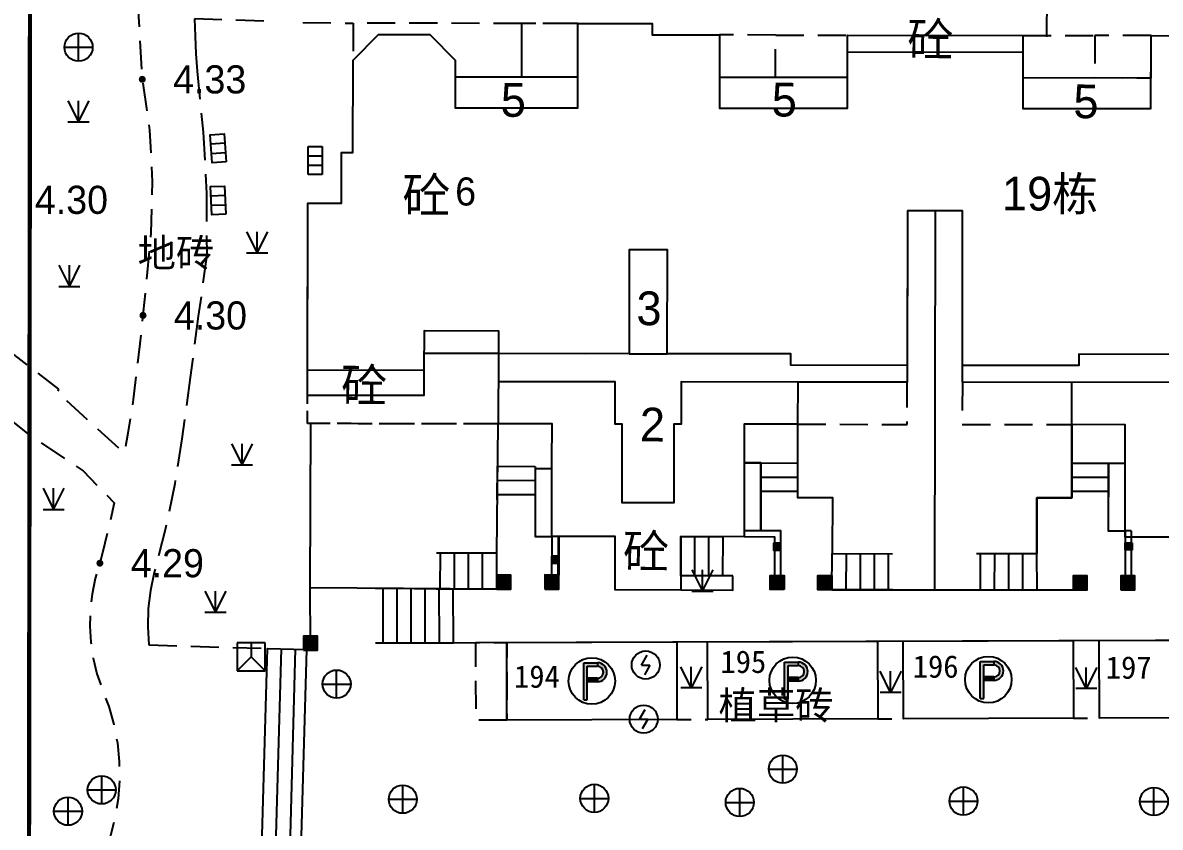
# Model space of a CAD drawing. Extents: x 99002 to 478558, y 2449839 to 2450453.
# Drawn here: x 478469.21 to 478509.69, y 2450032.9 to 2450061.51 of the extents above; entities that cross this region are included whole.
import ezdxf
from ezdxf.enums import TextEntityAlignment as Align

# ---------------------------------------------------------------- set-up
doc = ezdxf.new("R2010")
doc.units = 0
doc.header["$LTSCALE"] = 0.5
doc.header["$PDMODE"] = 35
doc.header["$PDSIZE"] = 0.2
for name, pattern in [('2', [0]), ('380403', [3, 2, -1]), ('430600', [3, 2, -1]), ('699100-1', [3, 2, -1]), ('X0', [4, 3, -1]), ('X5', [3, 2, -1]), ('X6', [2, 1, -1])]:
    doc.linetypes.add(name, pattern=pattern)
doc.layers.get('0').update_dxf_attribs({"linetype": 'CONTINUOUS'})
doc.layers.add('ASSIST', color=7, linetype='CONTINUOUS', plot=False)
for name, color, linetype in [('DEFAULT', 1, 'CONTINUOUS'), ('DLSS', 4, 'CONTINUOUS'), ('DMTZ', 3, 'CONTINUOUS'), ('GCD', 1, 'CONTINUOUS'), ('GXYZ', 2, 'CONTINUOUS'), ('JMD', 6, 'CONTINUOUS'), ('TK', 7, 'CONTINUOUS'), ('ZBTZ', 3, 'CONTINUOUS'), ('ZJ', 7, 'CONTINUOUS'), ('交通线', 7, 'CONTINUOUS'), ('地下室范围线', 170, 'CONTINUOUS'), ('居民地线', 7, 'CONTINUOUS'), ('居民地面', 7, 'CONTINUOUS'), ('房屋面', 7, 'CONTINUOUS'), ('植被点', 114, 'CONTINUOUS'), ('管线点', 7, 'CONTINUOUS'), ('高程点', 7, 'CONTINUOUS')]:
    doc.layers.add(name, color=color, linetype=linetype)
doc.styles.add('HZ', font='STXIHEI.TTF', dxfattribs={"width": 0.8})
doc.styles.add('方正中等线简体', font='FZZDXJW.TTF')
doc.styles.add('方正细等线简体', font='方正细等线简体.ttf')
doc.styles.add('等线体', font='simhei.ttf')
doc.styles.add('细等线体', font='FZXDXJW.TTF', dxfattribs={"width": 0.8})
doc.styles.add('黑体', font='simhei.ttf')
doc.linetypes.add('10422', pattern='A,0.75,[150,AAA.SHX,S=0.5,R=0,X=0,Y=0.5],1.5,[177,AAA.SHX,S=1,R=0,X=0,Y=0.4],0.75', length=3)
doc.linetypes.add('1161', pattern='A,0,[149,AAA.SHX,S=0.15,R=0,X=0,Y=0],-1.6', length=1.6)
doc.linetypes.add('380201', pattern='A,5,[169,ss2007.shx,S=0.83,R=0,X=0,Y=0],5', length=10)
doc.linetypes.add('380202', pattern='A,4.5,[145,ss2007.shx,S=1,R=0,X=0,Y=1],4.5,-0.5,[146,ss2007.shx,S=1,R=0,X=0,Y=0],-0.5', length=10)
doc.linetypes.add('444', pattern='A,4.5,[145,AAA.SHX,S=1,R=0,X=0,Y=1],4.5,-0.5,[146,AAA.SHX,S=1,R=0,X=0,Y=0],-0.5', length=10)

# ---------------------------------------------------------------- blocks, each defined once
blk = doc.blocks.new('8202001')
at = {"color": 0, "linetype": 'Continuous', "lineweight": -3, "flags": 128}
for points in [[(-0.75, 1.5), (0, 0)], [(0, 0), (0.75, 1.5)], [(0, 0), (0, 1.5)], [(-0.75, 0), (0.75, 0)]]:
    blk.add_lwpolyline(points, dxfattribs=at)
blk = doc.blocks.new('7201001')
at = {"linetype": '2'}
h = blk.add_hatch(color=0, dxfattribs=at)
edge = h.paths.add_edge_path(flags=0)
edge.add_arc((0, 0), 0.25, 0, 360)
blk = doc.blocks.new('5441011')
at = {"color": 0, "linetype": 'Continuous', "lineweight": -3, "flags": 128}
for points in [[(0, -1), (0, 1)], [(-1, 0), (1, 0)]]:
    blk.add_lwpolyline(points, dxfattribs=at)
at = {"color": 0, "linetype": 'Continuous', "lineweight": -3}
blk.add_circle((0, 0), 1, dxfattribs=at)
blk = doc.blocks.new('5441024')
at = {"color": 0, "linetype": 'Continuous', "lineweight": -3, "flags": 128}
blk.add_lwpolyline([(1, 0.5), (1, -0.5), (-1, -0.5), (-1, 0.5)], close=True, dxfattribs=at)
for points in [[(-0.33, 0.5), (-0.33, -0.5)], [(0.33, -0.5), (0.33, 0.5)]]:
    blk.add_lwpolyline(points, dxfattribs=at)
blk = doc.blocks.new('gc043')
for p, q in [((0, -1), (0, 1)), ((-1, 0), (1, 0))]:
    blk.add_line(p, q)
blk.add_circle((0, 0), 1)
blk = doc.blocks.new('gc049')
for p, q in [((-1, 1.2), (-1, -0.8)), ((1, 1.2), (-1, 1.2)), ((0, 1.2), (0, 0.2)), ((1, -0.8), (1, 1.2)), ((0, 0.2), (-1, -0.8)), ((0, 0.2), (1, -0.8)), ((-1, -0.8), (1, -0.8))]:
    blk.add_line(p, q)
blk = doc.blocks.new('gc050')
for points in [[(-0.3, 0), (0.1, 0.693)], [(-0.3, 0), (0.3, 0)], [(0.3, 0), (-0.1, -0.693)]]:
    blk.add_lwpolyline(points)
blk.add_circle((0, 0), 1)
blk = doc.blocks.new('gc041')
for p, q in [((-1, 0.5), (1, 0.5)), ((-1, -0.5), (-1, 0.5)), ((-0.33, 0.5), (-0.33, -0.5)), ((0.33, 0.5), (0.33, -0.5)), ((1, 0.5), (1, -0.5)), ((1, -0.5), (-1, -0.5))]:
    blk.add_line(p, q)
blk = doc.blocks.new('GC200')
at = {"linetype": 'Continuous', "const_width": 0.2, "flags": 128}
blk.add_lwpolyline([(-0.1, 0, 1), (0.1, 0, 1)], format="xyb", close=True, dxfattribs=at)
blk = doc.blocks.new('gc002')
at = {"linetype": 'Continuous'}
blk.add_hatch(color=256, dxfattribs=at).paths.add_polyline_path([(0.5, 0.5), (-0.5, 0.5), (-0.5, -0.5), (0.5, -0.5)])
blk.add_lwpolyline([(-0.5, -0.5), (0.5, -0.5), (0.5, 0.5), (-0.5, 0.5), (-0.5, -0.5)])
blk = doc.blocks.new('gc124')
for p, q in [((-0.75, 1.5), (0, 0)), ((0, 0), (0, 1.5)), ((0, 0), (0.75, 1.5)), ((-0.75, 0), (0.75, 0))]:
    blk.add_line(p, q)
blk = doc.blocks.new('gc297')
at = {"linetype": 'Continuous'}
for points in [[(-0.326, 1.046), (0.399, 1.046), (0.399, 1.296), (-0.451, 1.296), (-0.576, 1.296), (-0.576, 1.171), (-0.576, -1.329), (-0.326, -1.329)], [(0.399, -0.054), (-0.326, -0.054), (-0.326, 0.196), (0.399, 0.196)]]:
    blk.add_hatch(color=256, dxfattribs=at).paths.add_polyline_path(points)
h = blk.add_hatch(color=256, dxfattribs=at)
edge = h.paths.add_edge_path()
edge.add_line((0.399, 1.296), (0.399, 1.046))
edge.add_arc((0.399, 0.621), 0.425, -90, 90, ccw=False)
edge.add_line((0.399, 0.196), (0.399, -0.054))
edge.add_arc((0.399, 0.621), 0.675, 270, 450)
for p, q in [((-0.576, 1.171), (-0.576, 1.296)), ((-0.576, 1.296), (-0.451, 1.296)), ((-0.576, -1.329), (-0.576, 1.171)), ((-0.451, 1.296), (0.399, 1.296)), ((-0.326, 1.046), (0.399, 1.046)), ((-0.326, -1.329), (-0.326, 1.046)), ((0.399, 1.296), (0.399, 1.046)), ((0.399, 1.296), (0.399, 1.046)), ((0.399, 0.196), (-0.326, 0.196)), ((-0.326, -0.054), (-0.326, 0.196)), ((0.399, 0.196), (0.399, -0.054)), ((0.399, 0.196), (0.399, -0.054)), ((0.399, 0.196), (0.399, -0.054)), ((0.399, -0.054), (-0.326, -0.054)), ((-0.576, -1.329), (-0.326, -1.329))]:
    blk.add_line(p, q)
blk.add_circle((0, 0), 1.65)
for radius in [0.675, 0.425]:
    blk.add_arc((0.399, 0.621), radius, 270, 90)

msp = doc.modelspace()

# ---------------------------------------------------------------- linework, layer by layer
at = {"layer": 'ASSIST', "color": 7, "linetype": 'Continuous', "elevation": 4.175, "flags": 128}
msp.add_lwpolyline([(478479.109, 2450032.17), (478477.724, 2450032.209), (478477.924, 2450039.259), (478479.309, 2450039.22)], close=True, dxfattribs=at)
at = {"layer": 'DEFAULT', "color": 7, "linetype": '699100-1', "lineweight": -3, "ltscale": 0.5, "flags": 128}
msp.add_lwpolyline([(478486.149, 2450047.246), (478479.349, 2450047.256), (478479.35, 2450048.256)], dxfattribs=at)
at = {"layer": 'DEFAULT', "color": 6, "ltscale": 0.5}
msp.add_point((478479.451, 2450039.449), dxfattribs=at)
at = {"layer": 'DLSS', "color": 4, "linetype": 'Continuous', "flags": 128}
msp.add_lwpolyline([(478494.482, 2450041.837), (478492.632, 2450041.839), (478492.631, 2450041.339), (478494.481, 2450041.337)], close=True, dxfattribs=at)
at = {"layer": 'DLSS', "color": 4, "linetype": '1161', "flags": 128}
for points, elevation in [([(478486.436, 2450039.473), (478492.487, 2450039.493), (478492.496, 2450036.733), (478486.446, 2450036.713)], 0.018), ([(478493.584, 2450039.497), (478499.634, 2450039.518), (478499.644, 2450036.758), (478493.593, 2450036.737)], 0.018), ([(478500.547, 2450039.521), (478506.597, 2450039.541), (478506.607, 2450036.781), (478500.557, 2450036.761)], -0.012), ([(478507.518, 2450039.544), (478513.568, 2450039.565), (478513.577, 2450036.805), (478507.527, 2450036.784)], -0.024)]:
    msp.add_lwpolyline(points, close=True, dxfattribs=dict(at, elevation=elevation))
at = {"layer": 'DLSS', "color": 4, "linetype": 'X6', "elevation": 0.018, "flags": 128}
for points in [[(478499.644, 2450036.758), (478500.557, 2450036.761)], [(478506.607, 2450036.781), (478507.527, 2450036.784)], [(478492.496, 2450036.733), (478493.593, 2450036.737)]]:
    msp.add_lwpolyline(points, dxfattribs=at)
at = {"layer": 'DMTZ', "color": 3, "linetype": '10422', "ltscale": 0.7}
msp.add_lwpolyline([(478486.079, 2450042.65), (478486.127, 2450047.248)], dxfattribs=at)
at = {"layer": 'DMTZ', "color": 3, "linetype": '10422', "flags": 128}
for points in [[(478496.789, 2450047.234), (478496.786, 2450044.634), (478498.026, 2450044.632), (478498.023, 2450042.632)], [(478505.303, 2450042.622), (478505.306, 2450044.622), (478506.546, 2450044.621), (478506.549, 2450047.221)], [(478488.047, 2450045.646), (478487.447, 2450045.646), (478487.444, 2450043.246), (478488.044, 2450043.246)]]:
    msp.add_lwpolyline(points, dxfattribs=at)
at = {"layer": 'DMTZ', "color": 3, "linetype": '10422', "ltscale": 0.5, "flags": 128}
for points in [[(478494.884, 2450043.456), (478495.484, 2450043.456), (478495.482, 2450045.856), (478494.887, 2450045.855)], [(478508.447, 2450045.837), (478507.853, 2450045.839), (478507.845, 2450043.439), (478508.444, 2450043.438)]]:
    msp.add_lwpolyline(points, dxfattribs=at)
at = {"layer": 'JMD', "color": 6, "linetype": 'Continuous'}
for p, q in [((478486.099, 2450044.54), (478486.112, 2450045.74)), ((478486.112, 2450045.74), (478487.447, 2450045.73)), ((478495.482, 2450045.856), (478496.787, 2450045.854)), ((478507.853, 2450045.839), (478506.547, 2450045.841)), ((478495.481, 2450045.356), (478496.787, 2450045.354)), ((478507.852, 2450045.339), (478506.547, 2450045.341)), ((478486.106, 2450045.24), (478487.447, 2450045.23)), ((478495.48, 2450044.856), (478496.786, 2450044.854)), ((478486.101, 2450044.74), (478487.446, 2450044.73)), ((478486.101, 2450044.74), (478487.446, 2450044.73)), ((478507.852, 2450044.839), (478506.546, 2450044.841)), ((478492.632, 2450041.839), (478492.634, 2450043.239)), ((478493.132, 2450041.839), (478493.134, 2450043.239)), ((478493.632, 2450041.838), (478493.634, 2450043.238)), ((478494.132, 2450041.837), (478494.134, 2450043.237)), ((478494.884, 2450043.456), (478494.884, 2450043.236)), ((478508.664, 2450043.438), (478508.444, 2450043.438)), ((478484.073, 2450041.384), (478484.079, 2450042.66)), ((478484.573, 2450041.38), (478484.579, 2450042.658)), ((478485.073, 2450041.376), (478485.079, 2450042.655)), ((478485.573, 2450041.372), (478485.579, 2450042.653)), ((478486.085, 2450041.367), (478486.079, 2450042.65)), ((478498.009, 2450041.35), (478498.023, 2450042.632)), ((478498.521, 2450041.349), (478498.523, 2450042.631)), ((478499.021, 2450041.349), (478499.023, 2450042.631)), ((478499.521, 2450041.348), (478499.523, 2450042.63)), ((478500.021, 2450041.348), (478500.023, 2450042.629)), ((478503.301, 2450041.345), (478503.303, 2450042.625)), ((478503.801, 2450041.345), (478503.803, 2450042.624)), ((478504.301, 2450041.344), (478504.303, 2450042.624)), ((478504.801, 2450041.344), (478504.803, 2450042.623)), ((478505.314, 2450041.343), (478505.303, 2450042.622)), ((478488.036, 2450041.872), (478488.256, 2450041.871)), ((478496.181, 2450041.632), (478495.961, 2450041.633)), ((478496.181, 2450041.632), (478495.961, 2450041.633)), ((478481.757, 2450041.402), (478484.534, 2450041.38)), ((478482.04, 2450039.458), (478482.034, 2450041.4)), ((478482.54, 2450039.46), (478482.534, 2450041.396)), ((478483.04, 2450039.461), (478483.034, 2450041.392)), ((478483.54, 2450039.463), (478483.534, 2450041.388)), ((478484.041, 2450039.465), (478484.034, 2450041.384)), ((478484.541, 2450039.466), (478484.534, 2450041.38)), ((478477.724, 2450032.209, 4.175), (478477.924, 2450039.259, 4.175)), ((478478.224, 2450032.195, 4.175), (478478.424, 2450039.245, 4.175)), ((478478.724, 2450032.181, 4.175), (478478.924, 2450039.231, 4.175)), ((478481.764, 2450039.457), (478484.541, 2450039.466))]:
    msp.add_line(p, q, dxfattribs=at)
at = {"layer": 'JMD', "color": 6, "linetype": 'Continuous', "ltscale": 3.5}
for points in [[(478510.701, 2450048.713), (478502.651, 2450048.724), (478502.659, 2450054.824), (478500.699, 2450054.827), (478500.691, 2450048.727), (478492.641, 2450048.738), (478492.639, 2450047.238), (478492.389, 2450047.238), (478492.385, 2450044.438), (478490.545, 2450044.44), (478490.549, 2450047.241), (478490.299, 2450047.241), (478490.301, 2450048.741), (478486.151, 2450048.746), (478486.152, 2450049.746), (478483.492, 2450049.75), (478483.49, 2450048.25), (478479.35, 2450048.256), (478479.359, 2450055.096), (478480.559, 2450055.094), (478480.562, 2450056.894), (478480.962, 2450056.894), (478480.966, 2450060.182), (478481.879, 2450061.092), (478483.696, 2450061.09), (478484.606, 2450060.177), (478484.606, 2450059.589), (478488.966, 2450059.583), (478488.968, 2450061.483), (478491.608, 2450061.479), (478491.608, 2450061.079), (478494.008, 2450061.076), (478494.006, 2450059.576), (478498.566, 2450059.57), (478498.567, 2450060.47), (478504.807, 2450060.462), (478504.806, 2450059.562), (478509.366, 2450059.555), (478509.368, 2450061.055), (478514.408, 2450061.049)], [(478510.694, 2450043.213), (478508.444, 2450043.216), (478508.447, 2450045.856), (478508.449, 2450047.216), (478506.549, 2450047.219), (478506.551, 2450048.719), (478502.651, 2450048.724), (478502.659, 2450054.824), (478500.699, 2450054.827), (478500.691, 2450048.727), (478496.791, 2450048.732), (478496.789, 2450047.232), (478494.889, 2450047.235), (478494.887, 2450045.875), (478494.884, 2450043.235), (478492.634, 2450043.238), (478492.631, 2450041.338), (478490.291, 2450041.341), (478490.294, 2450043.241), (478488.044, 2450043.244), (478488.047, 2450045.884), (478488.049, 2450047.244), (478486.149, 2450047.246), (478486.152, 2450049.746), (478483.492, 2450049.75), (478483.49, 2450048.25), (478479.35, 2450048.256), (478479.359, 2450055.096), (478480.559, 2450055.094), (478480.562, 2450056.894), (478480.962, 2450056.894), (478480.966, 2450060.182), (478481.879, 2450061.092), (478483.696, 2450061.09), (478484.606, 2450060.177), (478484.606, 2450059.589), (478488.966, 2450059.583), (478488.968, 2450061.483), (478491.608, 2450061.479), (478491.608, 2450061.079), (478494.008, 2450061.076), (478494.006, 2450059.576), (478498.566, 2450059.57), (478498.568, 2450061.07), (478504.808, 2450061.062), (478504.806, 2450059.562), (478509.366, 2450059.555), (478509.368, 2450061.055), (478514.408, 2450061.049)], [(478511.193, 2450049.713), (478506.793, 2450049.719), (478506.792, 2450049.319), (478502.652, 2450049.324), (478502.659, 2450054.824), (478500.699, 2450054.827), (478500.692, 2450049.327), (478496.552, 2450049.332), (478496.552, 2450049.732), (478492.152, 2450049.738), (478492.157, 2450053.438), (478490.797, 2450053.44), (478490.792, 2450049.74), (478486.152, 2450049.746), (478486.153, 2450050.546), (478483.493, 2450050.55), (478483.491, 2450049.15), (478479.351, 2450049.156), (478479.359, 2450055.096), (478480.559, 2450055.094), (478480.562, 2450056.894), (478480.962, 2450056.894), (478480.966, 2450060.182), (478481.879, 2450061.092), (478483.696, 2450061.09), (478484.606, 2450060.177), (478484.604, 2450058.489), (478488.964, 2450058.483), (478488.968, 2450061.483), (478491.608, 2450061.479), (478491.608, 2450061.079), (478494.008, 2450061.076), (478494.004, 2450058.476), (478498.564, 2450058.47), (478498.567, 2450060.47), (478504.807, 2450060.462), (478504.804, 2450058.462), (478509.364, 2450058.455), (478509.368, 2450061.055), (478514.408, 2450061.049)]]:
    msp.add_lwpolyline(points, dxfattribs=at)
at = {"layer": 'JMD', "color": 6, "linetype": 'X5', "flags": 128}
for points in [[(478486.968, 2450061.486), (478480.968, 2450061.494), (478480.966, 2450060.182)], [(478496.008, 2450061.073), (478498.568, 2450061.07)], [(478504.808, 2450061.062), (478507.368, 2450061.058)], [(478496.789, 2450047.232), (478500.689, 2450047.227), (478500.691, 2450048.727)], [(478502.651, 2450048.724), (478502.649, 2450047.224), (478506.549, 2450047.219)], [(478486.149, 2450047.246), (478479.349, 2450047.256), (478479.35, 2450048.256)]]:
    msp.add_lwpolyline(points, dxfattribs=at)
at = {"layer": 'JMD', "color": 6, "linetype": 'X5'}
for points in [[(478488.968, 2450061.483), (478486.968, 2450061.486), (478486.966, 2450059.586), (478488.966, 2450059.583)], [(478496.008, 2450061.073), (478494.008, 2450061.076), (478494.006, 2450059.576), (478496.006, 2450059.573)], [(478509.368, 2450061.055), (478507.368, 2450061.058), (478507.366, 2450059.558), (478509.366, 2450059.555)]]:
    msp.add_lwpolyline(points, close=True, dxfattribs=at)
at = {"layer": 'JMD', "color": 6, "linetype": '444', "flags": 128}
for points in [[(478501.679, 2450054.827), (478501.661, 2450041.345)], [(478486.085, 2450041.367), (478479.444, 2450041.421), (478479.465, 2450047.255)], [(478496.789, 2450047.234), (478496.786, 2450044.634), (478498.026, 2450044.632), (478498.023, 2450042.632), (478500.166, 2450042.629)], [(478506.549, 2450047.221), (478506.546, 2450044.621), (478505.306, 2450044.622), (478505.303, 2450042.622), (478503.16, 2450042.625)], [(478488.047, 2450045.646), (478487.447, 2450045.646), (478487.444, 2450043.246), (478488.044, 2450043.246)], [(478479.451, 2450039.449), (478479.444, 2450041.421)], [(478498.009, 2450041.35), (478506.595, 2450041.342)], [(478482.04, 2450039.458), (478519.829, 2450039.586)]]:
    msp.add_lwpolyline(points, dxfattribs=at)
at = {"layer": 'JMD', "color": 6, "linetype": 'Continuous', "flags": 128}
for points in [[(478490.792, 2450049.74), (478492.152, 2450049.738)], [(478488.264, 2450043.244), (478488.256, 2450041.871)], [(478494.884, 2450043.236), (478495.964, 2450043.235), (478495.961, 2450041.633)], [(478508.664, 2450043.438), (478508.662, 2450041.716), (478508.442, 2450041.716)]]:
    msp.add_lwpolyline(points, dxfattribs=at)
at = {"layer": 'JMD', "color": 6, "linetype": '444', "ltscale": 0.5, "flags": 128}
msp.add_lwpolyline([(478483.936, 2450042.661), (478486.079, 2450042.65), (478486.127, 2450047.247)], dxfattribs=at)
at = {"layer": 'JMD', "color": 6, "linetype": 'Continuous'}
for points in [[(478486.099, 2450044.54), (478486.112, 2450045.74)], [(478487.447, 2450045.73), (478487.445, 2450044.53)], [(478495.48, 2450044.636), (478495.482, 2450045.856)], [(478496.787, 2450045.854), (478496.786, 2450044.634)], [(478506.547, 2450045.841), (478506.546, 2450044.621)], [(478507.851, 2450044.619), (478507.853, 2450045.839)], [(478492.634, 2450043.239), (478494.134, 2450043.237)], [(478486.079, 2450042.65), (478483.936, 2450042.661)], [(478498.023, 2450042.632), (478500.166, 2450042.629)], [(478505.303, 2450042.622), (478503.16, 2450042.625)], [(478494.132, 2450041.837), (478492.632, 2450041.839)], [(478483.93, 2450041.385), (478486.085, 2450041.367)], [(478500.164, 2450041.348), (478498.009, 2450041.35)], [(478503.158, 2450041.345), (478505.314, 2450041.343)]]:
    msp.add_lwpolyline(points, dxfattribs=at)
at = {"layer": 'JMD', "color": 6, "linetype": '444', "ltscale": 0.2, "flags": 128}
for points in [[(478494.887, 2450045.855), (478495.482, 2450045.856), (478495.484, 2450043.456)], [(478508.447, 2450045.837), (478507.853, 2450045.839), (478507.845, 2450043.439)]]:
    msp.add_lwpolyline(points, dxfattribs=at)
at = {"layer": 'JMD', "color": 7, "linetype": 'Continuous', "flags": 128}
for points in [[(478488.044, 2450043.246), (478488.036, 2450041.872)], [(478494.884, 2450043.456), (478496.184, 2450043.455), (478496.181, 2450041.632)], [(478508.444, 2450043.438), (478508.442, 2450041.716)]]:
    msp.add_lwpolyline(points, dxfattribs=at)
at = {"layer": 'JMD', "color": 6, "linetype": 'Continuous', "elevation": 4.175}
msp.add_lwpolyline([(478477.924, 2450039.259), (478479.309, 2450039.22)], dxfattribs=at)
at = {"layer": 'TK', "color": 7, "linetype": 'Continuous'}
msp.add_line((478505.663, 2450061.01), (478505.669, 2450066.01), dxfattribs=at)
at = {"layer": '交通线', "color": 4, "linetype": '430600', "lineweight": -3, "flags": 128}
for points in [[(478456.757, 2450060.362), (478454.063, 2450061.459), (478453.918, 2450061.509), (478453.778, 2450061.571), (478453.644, 2450061.645), (478453.517, 2450061.731), (478453.398, 2450061.828), (478453.289, 2450061.935), (478453.189, 2450062.051), (478455.601, 2450063.798), (478458.082, 2450065.445), (478460.629, 2450066.99), (478462.958, 2450068.211), (478465.243, 2450069.514), (478467.48, 2450070.898), (478468.469, 2450071.519), (478469.507, 2450072.056), (478470.586, 2450072.506), (478471.698, 2450072.864), (478471.954, 2450072.854), (478472.208, 2450072.823), (478472.459, 2450072.77), (478472.705, 2450072.697), (478472.944, 2450072.603), (478473.174, 2450072.489), (478473.393, 2450072.357), (478473.601, 2450072.207), (478473.796, 2450072.039), (478473.87, 2450069.431), (478473.781, 2450067.788), (478473.405, 2450065.039), (478473.3, 2450062.267), (478473.466, 2450059.498), (478473.721, 2450057.689), (478473.824, 2450055.866), (478473.775, 2450054.04), (478473.592, 2450052.063), (478473.381, 2450050.088), (478473.144, 2450048.117), (478473.045, 2450047.479), (478472.939, 2450046.843), (478472.826, 2450046.208), (478470.447, 2450048.357), (478470.499, 2450048.476), (478467.248, 2450050.994)], [(478466.321, 2450049.336), (478469.39, 2450046.892), (478471.363, 2450045.579), (478472.469, 2450044.436), (478472.308, 2450043.719), (478472.138, 2450043.005), (478471.958, 2450042.293), (478471.794, 2450041.747), (478471.679, 2450041.188), (478471.613, 2450040.621), (478471.598, 2450040.05), (478471.634, 2450039.48), (478471.72, 2450038.916), (478471.855, 2450038.361), (478472.039, 2450037.821), (478472.275, 2450037.198), (478472.456, 2450036.558), (478472.58, 2450035.904), (478472.647, 2450035.241), (478472.656, 2450034.575), (478472.607, 2450033.911), (478472.5, 2450033.254), (478472.337, 2450032.609), (478472.118, 2450031.98), (478471.233, 2450024.592), (478471.074, 2450023.167), (478471.023, 2450021.734), (478471.078, 2450020.301), (478470.968, 2450019.495), (478470.853, 2450018.69), (478470.733, 2450017.885), (478470.624, 2450017.663), (478470.497, 2450017.45), (478470.353, 2450017.248), (478470.192, 2450017.059), (478470.016, 2450016.885), (478469.827, 2450016.725), (478469.624, 2450016.581), (478469.411, 2450016.455), (478469.188, 2450016.347), (478467.362, 2450015.565), (478465.516, 2450014.83), (478463.652, 2450014.142), (478462.442, 2450013.619), (478461.252, 2450013.055), (478460.082, 2450012.448), (478458.878, 2450011.976), (478457.725, 2450011.388), (478456.635, 2450010.69), (478456.406, 2450010.684), (478456.177, 2450010.698), (478455.951, 2450010.734), (478455.728, 2450010.789), (478455.512, 2450010.864), (478455.303, 2450010.959), (478455.103, 2450011.072), (478454.915, 2450011.202), (478454.739, 2450011.349), (478454.577, 2450011.511), (478454.43, 2450011.687), (478454.3, 2450011.876), (478450.644, 2450017.357)]]:
    msp.add_lwpolyline(points, dxfattribs=at)
at = {"layer": '交通线', "color": 4, "linetype": '430600', "lineweight": -3}
msp.add_lwpolyline([(478477.797, 2450061.564), (478475.322, 2450061.647), (478475.345, 2450061.028), (478475.378, 2450060.41), (478475.421, 2450059.792), (478475.635, 2450057.619), (478475.749, 2450055.439), (478475.761, 2450053.255), (478475.461, 2450051.075), (478475.167, 2450048.894), (478474.878, 2450046.712), (478474.622, 2450045.114), (478474.293, 2450043.528), (478473.892, 2450041.96), (478473.758, 2450041.325), (478473.68, 2450040.68), (478473.659, 2450040.032), (478473.695, 2450039.384), (478477.924, 2450039.259)], dxfattribs=at)
at = {"layer": '交通线', "color": 4, "linetype": '430600', "elevation": 4.234, "flags": 128}
msp.add_lwpolyline([(478479.182, 2450061.524), (478480.968, 2450061.494)], dxfattribs=at)
at = {"layer": '交通线', "color": 4, "linetype": '430600', "elevation": 0.018, "flags": 128}
msp.add_lwpolyline([(478486.446, 2450036.713), (478485.346, 2450036.709), (478485.336, 2450039.469), (478486.436, 2450039.473)], close=True, dxfattribs=at)
at = {"layer": '地下室范围线', "color": 170, "linetype": 'X0', "const_width": 0.15, "flags": 128}
msp.add_lwpolyline([(478321.488, 2450050.286), (478330.08, 2450055.876), (478330.499, 2450056.175), (478330.89, 2450056.51), (478331.25, 2450056.877), (478331.577, 2450057.275), (478331.868, 2450057.699), (478332.121, 2450058.148), (478332.334, 2450058.616), (478332.506, 2450059.101), (478332.634, 2450059.6), (478332.719, 2450060.108), (478332.759, 2450060.621), (478332.754, 2450061.136), (478332.704, 2450061.648), (478332.61, 2450062.154), (478332.472, 2450062.65), (478332.291, 2450063.132), (478332.069, 2450063.596), (478331.807, 2450064.039), (478325.686, 2450073.441), (478331.381, 2450077.146), (478337.554, 2450067.659), (478342.667, 2450070.986), (478343.912, 2450070.723), (478344.239, 2450070.22), (478346.251, 2450071.529), (478345.433, 2450072.786), (478347.947, 2450074.422), (478347.729, 2450074.757), (478352.759, 2450078.03), (478353.304, 2450077.191), (478362.859, 2450083.409), (478362.314, 2450084.247), (478369.858, 2450089.156), (478370.403, 2450088.318), (478379.958, 2450094.535), (478379.413, 2450095.373), (478384.442, 2450098.646), (478384.66, 2450098.31), (478387.175, 2450099.947), (478387.993, 2450098.69), (478390.004, 2450099.999), (478389.677, 2450100.502), (478389.941, 2450101.746), (478392.966, 2450103.715), (478387.981, 2450111.376), (478394.938, 2450115.903), (478399.923, 2450108.242), (478408.044, 2450113.525), (478409.293, 2450113.261), (478409.618, 2450112.761), (478411.63, 2450114.07), (478410.812, 2450115.327), (478413.326, 2450116.963), (478413.108, 2450117.299), (478418.137, 2450120.571), (478418.683, 2450119.733), (478428.238, 2450125.95), (478427.693, 2450126.789), (478432.722, 2450130.061), (478432.94, 2450129.726), (478435.455, 2450131.362), (478436.273, 2450130.105), (478438.368, 2450131.468), (478437.986, 2450132.055), (478438.221, 2450133.162), (478439.729, 2450134.144), (478440.974, 2450133.88), (478441.247, 2450133.461), (478454.666, 2450142.193), (478469.534, 2450119.344), (478469.386, 2449987.125), (478463.408, 2449983.235), (478462.59, 2449984.493), (478460.494, 2449983.129), (478461.858, 2449981.034), (478460.349, 2449980.052), (478462.531, 2449976.699), (478456.16, 2449972.554), (478453.979, 2449975.907), (478452.386, 2449974.871), (478451.568, 2449976.128), (478444.024, 2449971.219), (478444.842, 2449969.962), (478443.25, 2449968.926), (478445.431, 2449965.573), (478443.583, 2449964.37), (478464.254, 2449932.603), (478459.677, 2449929.625), (478463.818, 2449923.262), (478456.279, 2449918.357), (478453.957, 2449920.592), (478451.602, 2449918.145), (478450.231, 2449919.46), (478441.771, 2449910.669), (478443.141, 2449909.352), (478440.577, 2449906.688), (478423.786, 2449922.843), (478422.018, 2449921.005), (478311.113, 2450027.708), (478313.666, 2450030.362), (478314.171, 2450029.877), (478322.643, 2450038.681), (478322.138, 2450039.167), (478324.564, 2450041.688), (478323.282, 2450042.922), (478325.388, 2450044.293)], close=True, dxfattribs=at)
at = {"layer": '居民地线', "color": 6, "linetype": '380202', "lineweight": -3, "ltscale": 0.5, "flags": 128}
for points in [[(478486.085, 2450041.367), (478479.444, 2450041.421), (478479.465, 2450047.255)], [(478483.936, 2450042.661), (478486.079, 2450042.65), (478486.127, 2450047.247)], [(478488.047, 2450045.646), (478487.447, 2450045.646), (478487.444, 2450043.246), (478488.044, 2450043.246)], [(478479.451, 2450039.449), (478479.444, 2450041.421)]]:
    msp.add_lwpolyline(points, dxfattribs=at)
at = {"layer": '居民地线', "color": 6, "linetype": 'Continuous', "lineweight": -3, "ltscale": 0.5, "flags": 128}
for points in [[(478486.099, 2450044.54), (478486.112, 2450045.74)], [(478486.099, 2450044.54), (478486.112, 2450045.74)], [(478486.112, 2450045.74), (478487.447, 2450045.73)], [(478487.447, 2450045.73), (478487.445, 2450044.53)], [(478486.106, 2450045.24), (478487.447, 2450045.23)], [(478486.101, 2450044.74), (478487.446, 2450044.73)], [(478488.294, 2450043.244), (478488.286, 2450041.87)], [(478486.079, 2450042.65), (478483.936, 2450042.661)], [(478484.073, 2450041.384), (478484.079, 2450042.66)], [(478484.573, 2450041.38), (478484.579, 2450042.658)], [(478485.073, 2450041.376), (478485.079, 2450042.655)], [(478485.573, 2450041.372), (478485.579, 2450042.653)], [(478486.085, 2450041.367), (478486.079, 2450042.65)], [(478481.757, 2450041.402), (478484.534, 2450041.38)], [(478482.04, 2450039.458), (478482.034, 2450041.4)], [(478482.54, 2450039.46), (478482.534, 2450041.396)], [(478483.04, 2450039.461), (478483.034, 2450041.392)], [(478483.54, 2450039.463), (478483.534, 2450041.388)], [(478483.93, 2450041.385), (478486.085, 2450041.367)], [(478484.041, 2450039.465), (478484.034, 2450041.384)], [(478484.541, 2450039.466), (478484.534, 2450041.38)], [(478481.764, 2450039.457), (478484.541, 2450039.466)]]:
    msp.add_lwpolyline(points, dxfattribs=at)
at = {"layer": '居民地线', "color": 6, "linetype": '380201', "lineweight": -3, "ltscale": 0.5, "flags": 128}
msp.add_lwpolyline([(478488.044, 2450043.246), (478488.036, 2450041.872)], dxfattribs=at)
at = {"layer": '居民地面', "color": 6, "linetype": '380403', "lineweight": -3, "ltscale": 0.5, "flags": 128}
msp.add_lwpolyline([(478488.968, 2450061.483), (478486.968, 2450061.486), (478486.966, 2450059.586), (478488.966, 2450059.583)], close=True, dxfattribs=at)
at = {"layer": '房屋面', "color": 6, "linetype": 'Continuous', "lineweight": -3, "ltscale": 0.5, "flags": 128}
for points in [[(478489.213, 2450048.742), (478486.151, 2450048.746), (478486.152, 2450049.746), (478483.492, 2450049.75), (478483.49, 2450048.25), (478479.35, 2450048.256), (478479.359, 2450055.096), (478480.559, 2450055.094), (478480.562, 2450056.894), (478480.962, 2450056.894), (478480.966, 2450060.182), (478481.879, 2450061.092), (478483.696, 2450061.09), (478484.606, 2450060.177), (478484.606, 2450059.589), (478488.966, 2450059.583), (478488.968, 2450061.483), (478490.143, 2450061.481)], [(478489.094, 2450043.242), (478488.044, 2450043.244), (478488.047, 2450045.884), (478488.049, 2450047.244), (478486.149, 2450047.246), (478486.152, 2450049.746), (478483.492, 2450049.75), (478483.49, 2450048.25), (478479.35, 2450048.256), (478479.359, 2450055.096), (478480.559, 2450055.094), (478480.562, 2450056.894), (478480.962, 2450056.894), (478480.966, 2450060.182), (478481.879, 2450061.092), (478483.696, 2450061.09), (478484.606, 2450060.177), (478484.606, 2450059.589), (478488.966, 2450059.583), (478488.968, 2450061.483), (478490.143, 2450061.481)], [(478489.234, 2450049.742), (478486.152, 2450049.746), (478486.153, 2450050.546), (478483.493, 2450050.55), (478483.491, 2450049.15), (478479.351, 2450049.156), (478479.359, 2450055.096), (478480.559, 2450055.094), (478480.562, 2450056.894), (478480.962, 2450056.894), (478480.966, 2450060.182), (478481.879, 2450061.092), (478483.696, 2450061.09), (478484.606, 2450060.177), (478484.604, 2450058.489), (478488.964, 2450058.483), (478488.968, 2450061.483), (478490.143, 2450061.481)]]:
    msp.add_lwpolyline(points, dxfattribs=at)

# ---------------------------------------------------------------- block references
at = {"layer": 'DLSS', "color": 4, "linetype": 'Continuous', "xscale": 0.5, "yscale": 0.5}
for p in [(478489.466, 2450038.103), (478496.614, 2450038.127), (478503.577, 2450038.151)]:
    msp.add_blockref('gc297', p, dxfattribs=at)
at = {"layer": 'GCD', "color": 1, "linetype": 'Continuous'}
ref = msp.add_blockref('GC200', (478486.954, 2450036.818, 3.394), dxfattribs=dict(at, xscale=4.876000004212864e-06, yscale=4.876000004212864e-06, zscale=4.876000004212864e-06))
ref.add_attrib('height', '3.39', dxfattribs={"linetype": 'Continuous', "height": 0.00000975, "style": '细等线体', "width": 0.8}).set_placement((478486.74, 2450035.497, 3.394), align=Align.MIDDLE_LEFT)
ref = msp.add_blockref('GC200', (478501.031, 2450036.769, 3.402), dxfattribs=dict(at, xscale=4.876000004212864e-06, yscale=4.876000004212864e-06, zscale=4.876000004212864e-06))
ref.add_attrib('height', '3.40', dxfattribs={"linetype": 'Continuous', "height": 0.00000975, "style": '细等线体', "width": 0.8}).set_placement((478501.218, 2450035.494, 3.402), align=Align.MIDDLE_LEFT)
ref = msp.add_blockref('GC200', (478507.997, 2450036.735, 3.291), dxfattribs=dict(at, xscale=4.876000004212864e-06, yscale=4.876000004212864e-06, zscale=4.876000004212864e-06))
ref.add_attrib('height', '3.29', dxfattribs={"linetype": 'Continuous', "height": 0.00000975, "style": '细等线体', "width": 0.8}).set_placement((478508.472, 2450035.458, 3.291), align=Align.MIDDLE_LEFT)
ref = msp.add_blockref('GC200', (478479.212, 2450035.713, 3.5), dxfattribs=dict(at, xscale=4.876000004212864e-06, yscale=4.876000004212864e-06, zscale=4.876000004212864e-06))
ref.add_attrib('height', '3.50', dxfattribs={"linetype": 'Continuous', "height": 0.00000975, "style": '方正中等线简体', "width": 0.8}).set_placement((478479.812, 2450035.213, 3.5), align=Align.MIDDLE_LEFT)
ref = msp.add_blockref('GC200', (478474.754, 2450035.213, 4.184), dxfattribs=dict(at, xscale=4.876000004212864e-06, yscale=4.876000004212864e-06, zscale=4.876000004212864e-06))
ref.add_attrib('height', '4.18', dxfattribs={"linetype": 'Continuous', "height": 0.00000975, "style": '方正中等线简体', "width": 0.8}).set_placement((478475.354, 2450034.713, 4.184), align=Align.MIDDLE_LEFT)
at = {"layer": 'GXYZ', "color": 2, "linetype": 'Continuous', "xscale": 0.5, "yscale": 0.5, "rotation": 90}
msp.add_blockref('gc041', (478479.616, 2450056.614, 3.274), dxfattribs=at)
at = {"layer": 'GXYZ', "color": 2, "linetype": 'Continuous', "xscale": 0.5, "yscale": 0.5}
for name, p in [('gc049', (478477.338, 2450038.866, 3.289)), ('gc050', (478491.384, 2450038.671, 3.349)), ('gc043', (478480.383, 2450037.994, 3.303)), ('gc050', (478491.312, 2450036.745, 3.296)), ('gc043', (478496.263, 2450034.969, 3.233)), ('gc043', (478482.738, 2450033.898, 3.3)), ('gc043', (478489.555, 2450033.929, 3.307)), ('gc043', (478502.69, 2450033.834, 3.269)), ('gc043', (478494.729, 2450033.785, 3.206)), ('gc043', (478509.471, 2450033.819, 3.277))]:
    msp.add_blockref(name, p, dxfattribs=at)
at = {"layer": 'JMD', "color": 6, "linetype": 'Continuous', "yscale": 0.25}
for p, xscale, rotation in [((478496.058, 2450042.881), 0.2500000002598791, 269.9866569585454), ((478508.569, 2450042.892), -0.2499999998977022, 90.01093652031425), ((478488.164, 2450042.421), 0.2499999998804068, 269.7562134844009)]:
    msp.add_blockref('gc002', p, dxfattribs=dict(at, xscale=xscale, rotation=rotation))
at = {"layer": 'JMD', "color": 6, "linetype": 'Continuous', "yscale": 0.5, "zscale": 0.5}
for p, xscale, rotation in [((478486.337, 2450041.616), 0.4999999999936422, 359.7562134845144), ((478488.041, 2450041.622), 0.4999999999936422, 359.7562134845144), ((478496.06, 2450041.607), -0.4999999998842209, 359.9558863651033), ((478497.759, 2450041.6), -0.4999999998842209, 359.9558863651033), ((478506.845, 2450041.592), 0.4999999997550768, 0.04170700640562339), ((478508.544, 2450041.594), 0.4999999997550768, 0.04170700640562339), ((478479.451, 2450039.449), 0.4999999999936422, 359.7562134845144)]:
    msp.add_blockref('gc002', p, dxfattribs=dict(at, xscale=xscale, rotation=rotation))
at = {"layer": 'ZBTZ', "color": 3, "linetype": 'Continuous'}
for p, xscale, yscale in [((478493.405, 2450041.302), 0.5, 0.5), ((478493.006, 2450037.859), -0.5, 0.5000000004656613), ((478500.1, 2450037.698), -0.5, 0.5000000004656613), ((478507.062, 2450037.832), -0.5, 0.5000000004656613)]:
    msp.add_blockref('gc124', p, dxfattribs=dict(at, xscale=xscale, yscale=yscale))
at = {"layer": '植被点', "color": 3, "linetype": 'Continuous', "ltscale": 0.5, "xscale": 0.5, "yscale": 0.5}
for p in [(478471.197, 2450057.985, 9999), (478477.556, 2450053.327, 9999), (478470.873, 2450052.136, 9999), (478477.019, 2450045.792, 9999), (478470.309, 2450044.206, 9999), (478476.072, 2450040.551, 9999)]:
    msp.add_blockref('8202001', p, dxfattribs=at)
at = {"layer": '管线点', "color": 2, "linetype": 'Continuous', "ltscale": 0.5, "xscale": 0.5, "yscale": 0.5}
for p in [(478471.2, 2450060.64, 4.619), (478472.023, 2450034.231, 4.262), (478470.824, 2450033.472, 4.223)]:
    msp.add_blockref('5441011', p, dxfattribs=at)
at = {"layer": '管线点', "color": 2, "linetype": 'Continuous', "ltscale": 0.5, "yscale": 0.5}
for p, xscale, rotation in [((478476.166, 2450057.044, 4.032), 0.499999999822006, 273.8543037545961), ((478476.17, 2450055.194, 4.217), 0.4999999998163546, 272.5641083396223)]:
    msp.add_blockref('5441024', p, dxfattribs=dict(at, xscale=xscale, rotation=rotation))
at = {"layer": '高程点', "color": 7, "linetype": 'Continuous', "ltscale": 0.5, "xscale": 0.5, "yscale": 0.5}
for p in [(478473.466, 2450059.498, 4.33), (478473.493, 2450051.103, 4.3), (478471.958, 2450042.293, 4.29)]:
    msp.add_blockref('7201001', p, dxfattribs=at)

# ---------------------------------------------------------------- texts
at = {"layer": 'DEFAULT', "color": 7, "linetype": 'Continuous', "ltscale": 0.5, "style": '方正细等线简体'}
for s, p in [('5', (478486.223, 2450058.169)), ('砼', (478480.538, 2450048.026))]:
    msp.add_text(s, height=1.2, rotation=359.539, dxfattribs=at).set_placement(p)
for s, height, p in [('砼', 1.25, (478482.725, 2450054.752)), ('6', 1, (478484.602, 2450055.011))]:
    msp.add_text(s, height=height, dxfattribs=at).set_placement(p)
at = {"layer": 'DEFAULT', "color": 3, "linetype": 'Continuous', "ltscale": 0.5, "style": '黑体'}
msp.add_text('地砖', height=1, dxfattribs=at).set_placement((478473.3, 2450052.823))
at = {"layer": 'DLSS', "color": 4, "linetype": '1161', "style": 'HZ'}
for s, p in [('195', (478494.041, 2450038.389)), ('196', (478500.884, 2450038.219)), ('197', (478507.755, 2450038.184)), ('194', (478486.695, 2450037.863))]:
    msp.add_text(s, height=0.8, dxfattribs=at).set_placement(p)
at = {"layer": 'DMTZ', "color": 3, "linetype": 'Continuous', "style": '等线体'}
msp.add_text('植草砖', height=1, dxfattribs=at).set_placement((478493.977, 2450036.736))
at = {"layer": 'JMD', "color": 6, "linetype": 'Continuous', "style": '细等线体'}
for s, p in [('砼', (478500.69, 2450060.323)), ('5', (478486.223, 2450058.169)), ('5', (478495.866, 2450058.179)), ('5', (478506.601, 2450058.117)), ('3', (478491.05, 2450050.759)), ('砼', (478480.538, 2450048.026)), ('2', (478491.171, 2450046.625)), ('砼', (478490.573, 2450042.12))]:
    msp.add_text(s, height=1.2, rotation=359.539, dxfattribs=at).set_placement(p)
at = {"layer": 'ZJ', "color": 7, "linetype": 'Continuous', "style": '细等线体'}
msp.add_text('19栋', height=1.2, rotation=359.539, dxfattribs=at).set_placement((478504.059, 2450054.842))
at = {"layer": '高程点', "color": 7, "linetype": 'Continuous', "ltscale": 0.5, "style": '方正中等线简体'}
for s, p in [('4.33', (478474.565, 2450058.996, 4.33)), ('4.30', (478469.645, 2450054.713, 4.3)), ('4.30', (478474.592, 2450050.602, 4.3)), ('4.29', (478473.058, 2450041.792, 4.29))]:
    msp.add_text(s, height=1, dxfattribs=at).set_placement(p)

doc.saveas('drawing.dxf')
